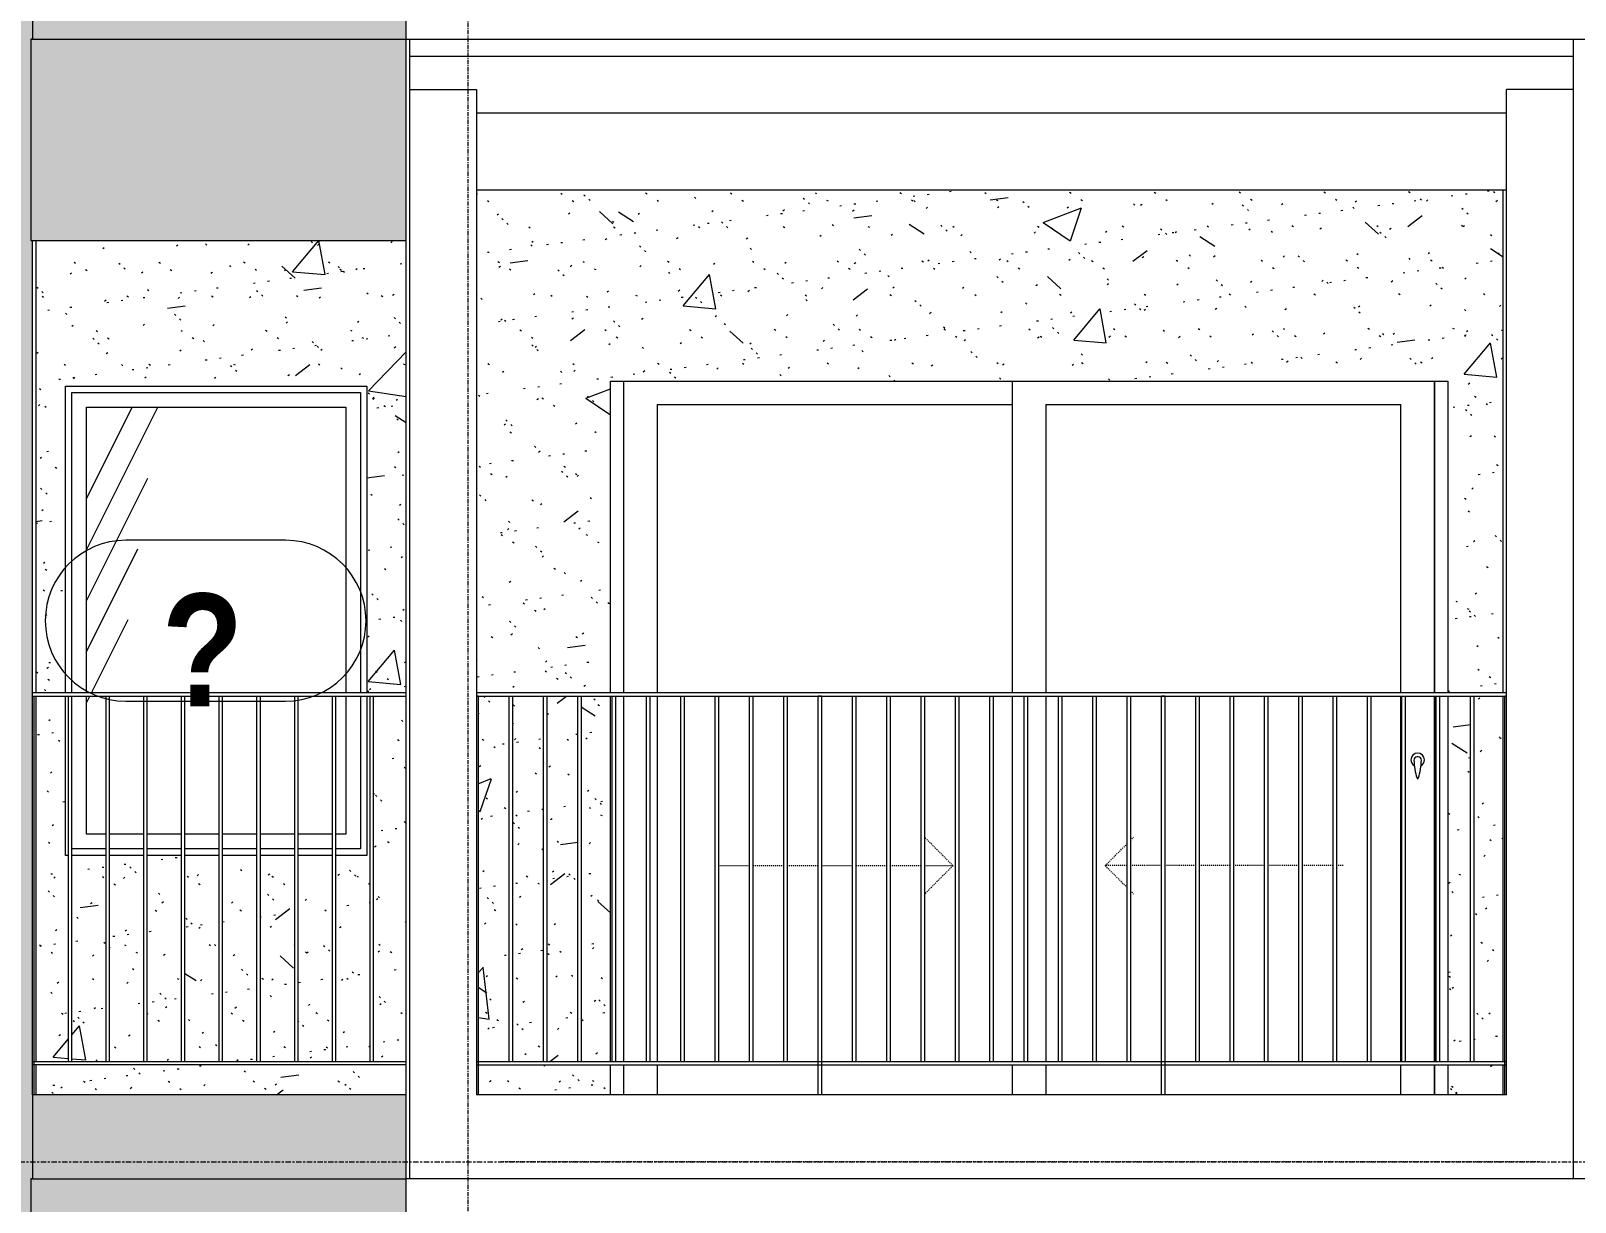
# Model space of a CAD drawing. Header units: millimetres. Extents: x -134153 to 99383, y -5233 to 35400.
# Drawn here: x -62258 to -57648, y 12280 to 15775 of the extents above; entities that cross this region are included whole.
import ezdxf

# ---------------------------------------------------------------- set-up
doc = ezdxf.new("R2010")
doc.units = ezdxf.units.MM
for name, pattern in [('Centre', [31.75, 6.35, -4.7625, 15.875, -4.7625]), ('Dash', [6, 3, -3]), ('Dash 1_8_', [6.35, 3.175, -3.175]), ('Grid Line', [22.225, 12.7, -3.175, 3.175, -3.175])]:
    doc.linetypes.add(name, pattern=pattern)
for name, color, linetype, lineweight in [('0-1', 7, 'Continuous', 5), ('A-AREA', 32, 'Dash 1_8_', 9), ('A-DOOR', 31, 'Continuous', 9), ('A-DOOR-FRAM', 31, 'Continuous', 9), ('A-DOOR-HDLN', 31, 'Dash', 9), ('A-FLOR-1', 7, 'Continuous', 9), ('A-FLOR-HRAL', 11, 'Continuous', 9), ('A-FLOR-HRAL-1', 253, 'Continuous', 9), ('A-FLOR-LEVL-2', 51, 'Centre', 9), ('A-GLAZ', 151, 'Continuous', 9), ('A-GLAZ-2', 7, 'Continuous', 9), ('A-GLAZ-IDEN', 152, 'Continuous', 9), ('A-WALL', 113, 'Continuous', 9), ('A-WALL-PATT-1', 9, 'Continuous', 9), ('A-WALL-PATT-2', 111, 'Continuous', 5), ('I-WALL', 2, 'Continuous', 9), ('I-WALL-1', 7, 'Continuous', 9), ('S-BEAM-1', 7, 'Continuous', 9), ('S-GRID-1', 1, 'Grid Line', 9)]:
    doc.layers.add(name, color=color, linetype=linetype, lineweight=lineweight)
doc.styles.add('Arial_B_1', font='arialbd_0.ttf', dxfattribs={"width": 0.85, "height": 336})
pattern_1 = [(50, (-81864.4, 1200), (1165.978, -102.01), [121.92, -1341.12]), (355, (-81864.4, 1200), (-225.554, 1222.763), [97.536, -1072.896]), (100.451, (-81767.3, 1191.5), (940.433, 1120.746), [103.616, -1139.776]), (46.184, (-81864.4, 1525.1), (1734.906, -269.074), [182.88, -2011.68]), (96.636, (-81719.9, 1502.7), (1519.38, 1583.54), [155.42, -1709.66]), (351.184, (-81864.4, 1525.1), (1519.39, 1583.52), [146.3, -1609.34]), (21, (-81701.9, 1443.8), (970.332, -654.498), [121.92, -1341.12]), (326, (-81701.9, 1443.8), (395.533, 1178.804), [97.536, -1072.896]), (71.451, (-81621, 1389.3), (1365.87, 524.296), [103.616, -1139.776]), (37.5, (-81864.44, 1200), (19.767, 541.153), [53.645, -1006.246, 53.645, -1035.507, -1076.96]), (37.5, (-81864.44, 1200), (19.767, 541.153), [-2149.043, 53.645, -1023.315]), (7.5, (-81864.44, 1200), (427.646, 641.156), [53.645, -567.334, 53.645, -981.862, -410.464]), (7.5, (-81864.44, 1200), (427.646, 641.156), [-1656.486, 53.645, -356.82]), (327.5, (-82226.95, 1200), (867.782, -36.665), [53.645, -352.755, 53.645, -1214.323, -1682.496]), (327.5, (-82226.95, 1200), (867.782, -36.665), [-1674.368, 53.645, -1628.85]), (317.5, (-82389.5, 1200), (948.028, 162.73), [53.645, -474.675, 53.645, -788.416, -1194.816]), (317.5, (-82389.5, 1200), (948.028, 162.73), [-1370.38, 53.645, -1141.17])]
pattern_2 = [(37.5, (-81864.44, 1200), (-5.1206, 156.61216), [5.364, -118.181, 5.364, -132.812, -132.08]), (37.5, (-81864.44, 1200), (-5.1206, 156.61216), [-261.722, 5.364, -126.716]), (7.5, (-81864.44, 1200), (143.847, 229.3842), [5.364, -61.285, 5.364, -105.989, -42.672]), (7.5, (-81864.44, 1200), (143.847, 229.3842), [-178.003, 5.364, -37.308]), (327.5, (-81964.42, 1200), (253.1176, 0.4601), [5.364, -35.276, 5.364, -140.94, -191.008]), (327.5, (-81964.42, 1200), (253.1176, 0.4601), [-186.944, 5.364, -185.644]), (317.5, (-81964.42, 1200), (244.3381, 71.3376), [5.364, -14.956, 5.364, -90.546, -109.728]), (317.5, (-81964.42, 1200), (244.3381, 71.3376), [-116.23, 5.364, -104.364])]

# ---------------------------------------------------------------- blocks, each defined once
blk = doc.blocks.new('NCV_TKTC_KET CAU_rvt-1-TKCS_MẶT ĐỨNG HƯỚNG BẮC')
at = {"layer": 'A-FLOR-1'}
for p, q in [((-61127.5, 15700), (-57652.6, 15700)), ((-61127.5, 15700), (-61127.5, 15600)), ((-57852.6, 15530), (-60927.6, 15530))]:
    blk.add_line(p, q, dxfattribs=at)
at = {"layer": 'S-BEAM-1'}
blk.add_line((-57852.6, 15300), (-60927.6, 15300), dxfattribs=at)
blk = doc.blocks.new('M_Fixed - 900 x 1400-V95-TKCS_MẶT ĐỨNG HƯỚNG BẮC')
at = {"layer": 'A-GLAZ'}
h = blk.add_hatch(dxfattribs=at)
h.set_pattern_fill('FP_10', color=256, style=0, pattern_type=2)
h.set_pattern_definition([(63.435, (-81661.2, 1301.6), (-817.87, 2453.59), [1016, -609.6, 1016, -609.6, -1292.49]), (63.435, (-81661.2, 1301.6), (-817.87, 2453.59), [-3251.2, 406.4, -886.09]), (63.435, (-81712, 1352.4), (-817.87, 2453.59), [812.8, -1016, 609.6, -609.6, -1495.69]), (63.435, (-81712, 1352.4), (-817.87, 2453.59), [-3048, 711.2, -784.49]), (63.435, (-81712, 1504.8), (-817.87, 2453.59), [609.6, -1219.2, 406.4, -609.6, -1698.89]), (63.435, (-81712, 1504.8), (-817.87, 2453.59), [-2844.8, 914.4, -784.49]), (63.435, (-81559.6, 1352.4), (-817.87, 2453.59), [609.6, -1219.2, 508, -2206.89]), (63.435, (-81407.2, 1504.8), (-817.87, 2453.59), [304.8, -1524, 203.2, -2511.69]), (63.435, (-81661.2, 1758.8), (-817.87, 2453.59), [203.2, -1524, 203.2, -812.8, -1800.49]), (63.435, (-81661.2, 1758.8), (-817.87, 2453.59), [-2743.2, 508, -1292.49]), (63.435, (-80746.8, 1606.4), (-817.87, 2453.59), [1016, -1524, 1219.2, -804.81]), (63.435, (-80746.8, 1454), (-817.87, 2453.59), [1422.4, -1016, 1524, -601.61]), (63.435, (-80645.2, 1504.8), (-817.87, 2453.59), [1625.6, -812.8, 1219.2, -886.09]), (63.435, (-80492.8, 1657.2), (-817.87, 2453.59), [1016, -1422.4, 812.8, -1292.49]), (63.435, (-80645.2, 1962), (-817.87, 2453.59), [508, -2032, 609.6, -1394.09]), (63.435, (-80340.4, 1809.6), (-817.87, 2453.59), [406.4, -2032, 406.4, -1698.89])])
h.paths.add_polyline_path([(-61685.1, 13378), (-61582.6, 13378), (-61582.6, 13790), (-61685.1, 13790), (-61685.1, 13745.5)])
h.paths.add_polyline_path([(-62032.6, 13378), (-62032.6, 13790), (-62091.6, 13790), (-62091.6, 13378)])
h.paths.add_polyline_path([(-61797.6, 13378), (-61695.1, 13378), (-61695.1, 13790), (-61797.6, 13790), (-61797.6, 13672)])
h.paths.add_polyline_path([(-61317.6, 13378), (-61317.6, 13790), (-61347.6, 13790), (-61347.6, 13378)])
h.paths.add_polyline_path([(-61807.6, 13378), (-61807.6, 13790), (-61910.1, 13790), (-61910.1, 13378)])
h.paths.add_polyline_path([(-61357.6, 13378), (-61357.6, 13790), (-61460.1, 13790), (-61460.1, 13378)])
h.paths.add_polyline_path([(-61470.1, 13378), (-61470.1, 13790), (-61572.6, 13790), (-61572.6, 13378), (-61550.7, 13378)])
h.paths.add_polyline_path([(-62022.6, 13378), (-61920.1, 13378), (-61920.1, 13790), (-62022.6, 13790), (-62022.6, 13447)])
h.paths.add_polyline_path([(-61739.6, 13800), (-61317.6, 13800), (-61317.6, 14652), (-62091.6, 14652), (-62091.6, 13800)])
at = {"layer": 'A-GLAZ-2'}
for p, q in [((-62135.6, 14696), (-61273.6, 14696)), ((-62135.6, 13800), (-62135.6, 14696)), ((-61273.6, 14696), (-61273.6, 13800)), ((-62091.6, 14652), (-61317.6, 14652)), ((-62091.6, 13800), (-62091.6, 14652)), ((-61317.6, 14652), (-61317.6, 13800)), ((-62091.6, 13378), (-62091.6, 13790)), ((-61317.6, 13790), (-61317.6, 13378)), ((-61273.6, 13790), (-61273.6, 13334)), ((-62032.6, 13378), (-62091.6, 13378)), ((-61920.1, 13378), (-62022.6, 13378)), ((-61807.6, 13378), (-61910.1, 13378)), ((-61695.1, 13378), (-61797.6, 13378)), ((-61582.6, 13378), (-61685.1, 13378)), ((-61470.1, 13378), (-61572.6, 13378)), ((-61357.6, 13378), (-61460.1, 13378)), ((-61317.6, 13378), (-61347.6, 13378)), ((-62032.6, 13334), (-62135.1, 13334)), ((-61920.1, 13334), (-62022.6, 13334)), ((-61807.6, 13334), (-61910.1, 13334)), ((-61695.1, 13334), (-61797.6, 13334)), ((-61582.6, 13334), (-61685.1, 13334)), ((-61470.1, 13334), (-61572.6, 13334)), ((-61357.6, 13334), (-61460.1, 13334)), ((-61273.6, 13334), (-61347.6, 13334))]:
    blk.add_line(p, q, dxfattribs=at)
blk = doc.blocks.new('Railing - 10mm-901206-TKCS_MẶT ĐỨNG HƯỚNG BẮC')
at = {"layer": 'A-FLOR-HRAL-1'}
for p, q in [((-62145.064287, 5900), (-62145.064287, 6990)), ((-62135.064287, 5900), (-62135.064287, 6990))]:
    blk.add_line(p, q, dxfattribs=at)
blk = doc.blocks.new('Railing - 50 x 10mm-901205-TKCS_MẶT ĐỨNG HƯỚNG BẮC')
at = {"layer": 'A-FLOR-HRAL-1'}
for p in [(-62252.564287, 6990), (-62247.564287, 5800)]:
    blk.add_line(p, (-62247.564287, 6990), dxfattribs=at)
blk = doc.blocks.new('Railing - Railing-998577-TKCS_MẶT ĐỨNG HƯỚNG BẮC')
at = {"layer": 'A-FLOR-HRAL-1'}
for p, q in [((-62252.564287, 12700), (-61137.564287, 12700)), ((-61137.564287, 12690), (-62252.564287, 12690))]:
    blk.add_line(p, q, dxfattribs=at)
for name, p in [('Railing - 50 x 10mm-901205-TKCS_MẶT ĐỨNG HƯỚNG BẮC', (0, 6800)), ('Railing - 10mm-901206-TKCS_MẶT ĐỨNG HƯỚNG BẮC', (0, 6800)), ('Railing - 10mm-901206-TKCS_MẶT ĐỨNG HƯỚNG BẮC', (112.5, 6800)), ('Railing - 10mm-901206-TKCS_MẶT ĐỨNG HƯỚNG BẮC', (225, 6800)), ('Railing - 10mm-901206-TKCS_MẶT ĐỨNG HƯỚNG BẮC', (337.5, 6800)), ('Railing - 10mm-901206-TKCS_MẶT ĐỨNG HƯỚNG BẮC', (450, 6800)), ('Railing - 10mm-901206-TKCS_MẶT ĐỨNG HƯỚNG BẮC', (562.5, 6800)), ('Railing - 10mm-901206-TKCS_MẶT ĐỨNG HƯỚNG BẮC', (675, 6800)), ('Railing - 10mm-901206-TKCS_MẶT ĐỨNG HƯỚNG BẮC', (787.5, 6800)), ('Railing - 10mm-901206-TKCS_MẶT ĐỨNG HƯỚNG BẮC', (900, 6800))]:
    blk.add_blockref(name, p)
blk = doc.blocks.new('Top Rail Type - Top Rail_Internal_-998578-TKCS_MẶT ĐỨNG HƯỚNG BẮC')
at = {"layer": 'A-FLOR-HRAL-1'}
for p, q in [((-61137.564287, 13800), (-62252.564287, 13800)), ((-62252.564287, 13790), (-61137.564287, 13790))]:
    blk.add_line(p, q, dxfattribs=at)
blk = doc.blocks.new('NCV_TKTC_TANG 3 - 4_rvt-1-TKCS_MẶT ĐỨNG HƯỚNG BẮC')
at = {"layer": 'A-WALL-PATT-1'}
h = blk.add_hatch(dxfattribs=at)
h.set_pattern_fill('FP_2', color=256, style=0, pattern_type=2)
h.set_pattern_definition(pattern_1)
h.paths.add_polyline_path([(-60922.6, 12600), (-60527.6, 12600), (-60527.6, 12690), (-60922.6, 12690), (-60922.6, 12606.2)])
h.paths.add_polyline_path([(-58027.6, 12600), (-57862.6, 12600), (-57862.6, 12690), (-58027.6, 12690)])
h.paths.add_polyline_path([(-60922.6, 12700), (-60830.1, 12700), (-60830.1, 13790), (-60922.6, 13790), (-60922.6, 13140.8)])
h.paths.add_polyline_path([(-60727.6, 12700), (-60727.6, 13790), (-60820.1, 13790), (-60820.1, 12700), (-60757.4, 12700)])
h.paths.add_polyline_path([(-60527.6, 12700), (-60527.6, 13790), (-60615.1, 13790), (-60615.1, 12700)])
h.paths.add_polyline_path([(-60717.6, 12700), (-60625.1, 12700), (-60625.1, 13790), (-60717.6, 13790), (-60717.6, 13140.8)])
h.paths.add_polyline_path([(-57880.7, 12700), (-57862.6, 12700), (-57862.6, 13790), (-57950.1, 13790), (-57950.1, 12700)])
h.paths.add_polyline_path([(-57960.1, 12700), (-57960.1, 13790), (-58027.6, 13790), (-58027.6, 12700)])
h.paths.add_polyline_path([(-57960.3, 13800), (-57862.6, 13800), (-57862.6, 15300), (-60927.6, 15300), (-60927.6, 13800), (-60527.6, 13800), (-60527.6, 14730), (-58027.6, 14730), (-58027.6, 13800)])
h = blk.add_hatch(dxfattribs=at)
h.set_pattern_fill('FP_3', color=256, style=0, pattern_type=2)
h.set_pattern_definition(pattern_2)
h.paths.add_polyline_path([(-60922.6, 12600), (-60527.6, 12600), (-60527.6, 12690), (-60922.6, 12690), (-60922.6, 12606.2)])
h.paths.add_polyline_path([(-58027.6, 12600), (-57862.6, 12600), (-57862.6, 12690), (-58027.6, 12690)])
h.paths.add_polyline_path([(-60922.6, 12700), (-60830.1, 12700), (-60830.1, 13790), (-60922.6, 13790), (-60922.6, 13140.8)])
h.paths.add_polyline_path([(-60727.6, 12700), (-60727.6, 13790), (-60820.1, 13790), (-60820.1, 12700), (-60757.4, 12700)])
h.paths.add_polyline_path([(-60527.6, 12700), (-60527.6, 13790), (-60615.1, 13790), (-60615.1, 12700)])
h.paths.add_polyline_path([(-60717.6, 12700), (-60625.1, 12700), (-60625.1, 13790), (-60717.6, 13790), (-60717.6, 13140.8)])
h.paths.add_polyline_path([(-57880.7, 12700), (-57862.6, 12700), (-57862.6, 13790), (-57950.1, 13790), (-57950.1, 12700)])
h.paths.add_polyline_path([(-57960.1, 12700), (-57960.1, 13790), (-58027.6, 13790), (-58027.6, 12700)])
h.paths.add_polyline_path([(-57960.3, 13800), (-57862.6, 13800), (-57862.6, 15300), (-60927.6, 15300), (-60927.6, 13800), (-60527.6, 13800), (-60527.6, 14730), (-58027.6, 14730), (-58027.6, 13800)])
h = blk.add_hatch(dxfattribs=at)
h.set_pattern_fill('FP_2', color=256, style=0, pattern_type=2)
h.set_pattern_definition(pattern_1)
h.paths.add_polyline_path([(-61550.7, 12600), (-61137.6, 12600), (-61137.6, 12690), (-62242.6, 12690), (-62242.6, 12600)])
h.paths.add_polyline_path([(-62032.6, 12700), (-62032.6, 13315), (-62135.1, 13315), (-62135.1, 12700)])
h.paths.add_polyline_path([(-61582.6, 12700), (-61582.6, 13315), (-61685.1, 13315), (-61685.1, 12700)])
h.paths.add_polyline_path([(-61572.6, 12700), (-61470.1, 12700), (-61470.1, 13315), (-61572.6, 13315), (-61572.6, 12820)])
h.paths.add_polyline_path([(-61695.1, 12700), (-61695.1, 13315), (-61797.6, 13315), (-61797.6, 12700)])
h.paths.add_polyline_path([(-61807.6, 12700), (-61807.6, 13315), (-61910.1, 13315), (-61910.1, 12700)])
h.paths.add_polyline_path([(-61920.1, 12700), (-61920.1, 13315), (-62022.6, 13315), (-62022.6, 12700)])
h.paths.add_polyline_path([(-61460.1, 12700), (-61357.6, 12700), (-61357.6, 13315), (-61460.1, 13315), (-61460.1, 12724.3)])
h.paths.add_polyline_path([(-61347.6, 12700), (-61245.1, 12700), (-61245.1, 13790), (-61254.6, 13790), (-61254.6, 13315), (-61347.6, 13315), (-61347.6, 13140.8)])
h.paths.add_polyline_path([(-61235.1, 12700), (-61137.6, 12700), (-61137.6, 13790), (-61235.1, 13790), (-61235.1, 13140.8)])
h.paths.add_polyline_path([(-62145.1, 12700), (-62145.1, 13315), (-62154.6, 13315), (-62154.6, 13790), (-62242.6, 13790), (-62242.6, 12700)])
h.paths.add_polyline_path([(-61137.6, 13800), (-61137.6, 15150), (-62242.6, 15150), (-62242.6, 13800), (-62154.6, 13800), (-62154.6, 14715), (-61254.6, 14715), (-61254.6, 13800), (-61203.3, 13800)])
h = blk.add_hatch(dxfattribs=at)
h.set_pattern_fill('FP_3', color=256, style=0, pattern_type=2)
h.set_pattern_definition(pattern_2)
h.paths.add_polyline_path([(-61550.7, 12600), (-61137.6, 12600), (-61137.6, 12690), (-62242.6, 12690), (-62242.6, 12600)])
h.paths.add_polyline_path([(-62032.6, 12700), (-62032.6, 13315), (-62135.1, 13315), (-62135.1, 12700)])
h.paths.add_polyline_path([(-61582.6, 12700), (-61582.6, 13315), (-61685.1, 13315), (-61685.1, 12700)])
h.paths.add_polyline_path([(-61572.6, 12700), (-61470.1, 12700), (-61470.1, 13315), (-61572.6, 13315), (-61572.6, 12820)])
h.paths.add_polyline_path([(-61695.1, 12700), (-61695.1, 13315), (-61797.6, 13315), (-61797.6, 12700)])
h.paths.add_polyline_path([(-61807.6, 12700), (-61807.6, 13315), (-61910.1, 13315), (-61910.1, 12700)])
h.paths.add_polyline_path([(-61920.1, 12700), (-61920.1, 13315), (-62022.6, 13315), (-62022.6, 12700)])
h.paths.add_polyline_path([(-61460.1, 12700), (-61357.6, 12700), (-61357.6, 13315), (-61460.1, 13315), (-61460.1, 12724.3)])
h.paths.add_polyline_path([(-61347.6, 12700), (-61245.1, 12700), (-61245.1, 13790), (-61254.6, 13790), (-61254.6, 13315), (-61347.6, 13315), (-61347.6, 13140.8)])
h.paths.add_polyline_path([(-61235.1, 12700), (-61137.6, 12700), (-61137.6, 13790), (-61235.1, 13790), (-61235.1, 13140.8)])
h.paths.add_polyline_path([(-62145.1, 12700), (-62145.1, 13315), (-62154.6, 13315), (-62154.6, 13790), (-62242.6, 13790), (-62242.6, 12700)])
h.paths.add_polyline_path([(-61137.6, 13800), (-61137.6, 15150), (-62242.6, 15150), (-62242.6, 13800), (-62154.6, 13800), (-62154.6, 14715), (-61254.6, 14715), (-61254.6, 13800), (-61203.3, 13800)])
at = {"layer": 'I-WALL-1'}
for p, q in [((-57862.6, 13800), (-57862.6, 15300)), ((-62242.6, 15150), (-62242.6, 13800)), ((-62154.6, 13800), (-62154.6, 14715)), ((-62154.6, 14715), (-61254.6, 14715)), ((-61254.6, 14715), (-61254.6, 13800)), ((-60527.6, 13800), (-60527.6, 14730)), ((-60527.6, 14730), (-58027.6, 14730)), ((-58027.6, 14730), (-58027.6, 13800)), ((-62242.6, 13790), (-62242.6, 12700)), ((-62154.6, 13315), (-62154.6, 13790)), ((-61254.6, 13790), (-61254.6, 13315)), ((-60527.6, 12700), (-60527.6, 13790)), ((-58027.6, 13790), (-58027.6, 12700)), ((-57862.6, 12700), (-57862.6, 13790)), ((-62145.1, 13315), (-62154.6, 13315)), ((-62032.6, 13315), (-62135.1, 13315)), ((-61920.1, 13315), (-62022.6, 13315)), ((-61807.6, 13315), (-61910.1, 13315)), ((-61695.1, 13315), (-61797.6, 13315)), ((-61582.6, 13315), (-61685.1, 13315)), ((-61470.1, 13315), (-61572.6, 13315)), ((-61357.6, 13315), (-61460.1, 13315)), ((-61254.6, 13315), (-61347.6, 13315)), ((-62242.6, 12690), (-62242.6, 12600)), ((-60527.6, 12600), (-60527.6, 12690)), ((-58027.6, 12690), (-58027.6, 12600)), ((-57862.6, 12600), (-57862.6, 12690))]:
    blk.add_line(p, q, dxfattribs=at)
at = {"layer": 'A-FLOR-HRAL'}
for name in ['Top Rail Type - Top Rail_Internal_-998578-TKCS_MẶT ĐỨNG HƯỚNG BẮC', 'Railing - Railing-998577-TKCS_MẶT ĐỨNG HƯỚNG BẮC']:
    blk.add_blockref(name, (0, 0), dxfattribs=at)
at = {"layer": 'A-GLAZ'}
blk.add_blockref('M_Fixed - 900 x 1400-V95-TKCS_MẶT ĐỨNG HƯỚNG BẮC', (0, 0), dxfattribs=at)
blk = doc.blocks.new('DEG_02-DEG_03 - DEG_02-2500x2400mm-CỬA ĐI 02 CÁNH TRƯỢT-V26-TKCS_MẶT ĐỨNG HƯỚNG BẮC')
at = {"layer": 'A-DOOR'}
for p, q in [((-59327.6, 10400), (-59327.6, 11330)), ((-58067.6, 11330), (-58067.6, 10400)), ((-60387.6, 11260), (-60387.6, 10400)), ((-60387.6, 11260), (-59327.6, 11260)), ((-59227.6, 11260), (-59227.6, 10400)), ((-59227.6, 11260), (-58167.6, 11260)), ((-58167.6, 10400), (-58167.6, 11260)), ((-60387.6, 10390), (-60387.6, 9300)), ((-59327.6, 9300), (-59327.6, 10390)), ((-59227.6, 10390), (-59227.6, 9300)), ((-58167.6, 9300), (-58167.6, 10390)), ((-58067.6, 10390), (-58067.6, 9300)), ((-60387.6, 9290), (-60387.6, 9200)), ((-59327.6, 9200), (-59327.6, 9290)), ((-59227.6, 9290), (-59227.6, 9200)), ((-58167.6, 9200), (-58167.6, 9290)), ((-58067.6, 9290), (-58067.6, 9200))]:
    blk.add_line(p, q, dxfattribs=at)
at = {"layer": 'A-DOOR', "flags": 128}
blk.add_lwpolyline([(-58116.1, 10208.7), (-58116.1, 10208.7), (-58116.1, 10208.7), (-58116.1, 10208.7), (-58116.1, 10208.7), (-58116.1, 10208.7), (-58116.1, 10208.7), (-58116.2, 10208.7), (-58116.2, 10208.7), (-58116.2, 10208.7), (-58116.2, 10208.7), (-58116.3, 10208.7), (-58116.3, 10208.7), (-58116.3, 10208.7), (-58116.4, 10208.7), (-58116.4, 10208.7), (-58116.4, 10208.7), (-58116.5, 10208.7), (-58116.5, 10208.7), (-58116.6, 10208.7), (-58116.6, 10208.7), (-58116.7, 10208.7), (-58116.7, 10208.7), (-58116.8, 10208.7), (-58116.8, 10208.7), (-58116.9, 10208.7), (-58116.9, 10208.7), (-58117, 10208.7), (-58117, 10208.7), (-58117.1, 10208.7), (-58117.1, 10208.7), (-58117.2, 10208.7), (-58117.3, 10208.7), (-58117.3, 10208.7), (-58117.4, 10208.7), (-58117.4, 10208.7), (-58117.5, 10208.7), (-58117.5, 10208.7), (-58117.6, 10208.7), (-58117.7, 10208.7), (-58117.7, 10208.7), (-58117.8, 10208.7), (-58117.8, 10208.7), (-58117.9, 10208.7), (-58118, 10208.7), (-58118, 10208.7), (-58118.1, 10208.7), (-58118.1, 10208.7), (-58118.2, 10208.7), (-58118.2, 10208.7), (-58118.3, 10208.7), (-58118.3, 10208.7), (-58118.4, 10208.7), (-58118.4, 10208.7), (-58118.5, 10208.7), (-58118.5, 10208.7), (-58118.6, 10208.7), (-58118.6, 10208.7), (-58118.7, 10208.7), (-58118.7, 10208.7), (-58118.7, 10208.7), (-58118.8, 10208.7), (-58118.8, 10208.7), (-58118.8, 10208.7), (-58118.9, 10208.7), (-58118.9, 10208.7), (-58118.9, 10208.7), (-58119, 10208.7), (-58119, 10208.7), (-58119, 10208.7), (-58119, 10208.7), (-58119, 10208.7), (-58119, 10208.7), (-58119, 10208.7), (-58119.1, 10208.7), (-58119.1, 10208.7)], dxfattribs=at)
at = {"layer": 'A-DOOR'}
for centre, radius, start, end in [((-58117.6, 10200), 20, 0, 180), ((-58117.6, 10200), 20, 180, 240), ((-58119.1, 10199.2), 9.45, 90, 180), ((-57963.8, 10199.2), 164.8, 180, 199.134), ((-58116.1, 10199.2), 9.45, 0, 90), ((-58271.4, 10199.2), 164.8, 340.866, 0), ((-58117.6, 10200), 20, 300, 0), ((-58117.2, 10146), 2.34, 199.134, 261.031), ((-58117.9, 10146), 2.34, 278.969, 340.866)]:
    blk.add_arc(centre, radius, start, end, dxfattribs=at)
at = {"layer": 'A-DOOR-FRAM'}
for p, q in [((-60487.6, 10400), (-60487.6, 11330)), ((-58067.6, 10400), (-58067.6, 11330)), ((-60487.6, 9300), (-60487.6, 10390)), ((-58067.6, 9300), (-58067.6, 10390)), ((-60487.6, 9200), (-60487.6, 9290)), ((-58067.6, 9200), (-58067.6, 9290))]:
    blk.add_line(p, q, dxfattribs=at)
at = {"layer": 'A-DOOR-HDLN'}
for p, q in [((-59504.8, 9884.2), (-59589.7, 9969.1)), ((-58975.1, 9959.5), (-58965.5, 9969.1)), ((-59050.3, 9884.2), (-58985.1, 9949.5)), ((-60205.1, 9884.2), (-60112.6, 9884.2)), ((-60102.6, 9884.2), (-60010.1, 9884.2)), ((-60000.1, 9884.2), (-59907.6, 9884.2)), ((-59897.6, 9884.2), (-59805.1, 9884.2)), ((-59795.1, 9884.2), (-59702.6, 9884.2)), ((-59692.6, 9884.2), (-59600.1, 9884.2)), ((-59590.1, 9884.2), (-59504.8, 9884.2)), ((-59504.8, 9884.2), (-59589.7, 9799.4)), ((-59050.3, 9884.2), (-58985.1, 9819)), ((-58985.1, 9884.2), (-59050.3, 9884.2)), ((-58882.6, 9884.2), (-58975.1, 9884.2)), ((-58780.1, 9884.2), (-58872.6, 9884.2)), ((-58677.6, 9884.2), (-58770.1, 9884.2)), ((-58575.1, 9884.2), (-58667.6, 9884.2)), ((-58472.6, 9884.2), (-58565.1, 9884.2)), ((-58370.1, 9884.2), (-58462.6, 9884.2)), ((-58340.3, 9884.2), (-58360.1, 9884.2)), ((-58975.1, 9809), (-58965.5, 9799.4))]:
    blk.add_line(p, q, dxfattribs=at)
blk = doc.blocks.new('Railing - 10mm-1251313-TKCS_MẶT ĐỨNG HƯỚNG BẮC')
at = {"layer": 'A-FLOR-HRAL'}
for p, q in [((-60830.064287, 5900), (-60830.064287, 6990)), ((-60820.064287, 6990), (-60820.064287, 5900))]:
    blk.add_line(p, q, dxfattribs=at)
blk = doc.blocks.new('Railing - 50 x 10mm-1251315-TKCS_MẶT ĐỨNG HƯỚNG BẮC')
at = {"layer": 'A-FLOR-HRAL'}
for p, q in [((-59897.564287, 6990), (-59907.564287, 6990)), ((-59907.564287, 5800), (-59907.564287, 6990)), ((-59897.564287, 6990), (-59897.564287, 5800))]:
    blk.add_line(p, q, dxfattribs=at)
blk = doc.blocks.new('Railing - 50 x 10mm-1251311-TKCS_MẶT ĐỨNG HƯỚNG BẮC')
at = {"layer": 'A-FLOR-HRAL'}
for q in [(-60927.564287, 6990), (-60922.564287, 5800)]:
    blk.add_line((-60922.564287, 6990), q, dxfattribs=at)
blk = doc.blocks.new('Railing - 50 x 10mm-V55-TKCS_MẶT ĐỨNG HƯỚNG BẮC')
at = {"layer": 'A-FLOR-HRAL'}
for p in [(-57852.564287, 6990), (-57857.564287, 5800)]:
    blk.add_line(p, (-57857.564287, 6990), dxfattribs=at)
blk = doc.blocks.new('Railing - Railing-3817257-TKCS_MẶT ĐỨNG HƯỚNG BẮC')
at = {"layer": 'A-FLOR-HRAL'}
for p, q in [((-60927.564287, 12700), (-57852.564287, 12700)), ((-60927.564287, 12690), (-57852.564287, 12690))]:
    blk.add_line(p, q, dxfattribs=at)
for name, p in [('Railing - 50 x 10mm-1251311-TKCS_MẶT ĐỨNG HƯỚNG BẮC', (0, 6800)), ('Railing - 10mm-1251313-TKCS_MẶT ĐỨNG HƯỚNG BẮC', (0, 6800)), ('Railing - 10mm-1251313-TKCS_MẶT ĐỨNG HƯỚNG BẮC', (102.5, 6800)), ('Railing - 10mm-1251313-TKCS_MẶT ĐỨNG HƯỚNG BẮC', (205, 6800)), ('Railing - 10mm-1251313-TKCS_MẶT ĐỨNG HƯỚNG BẮC', (307.5, 6800)), ('Railing - 10mm-1251313-TKCS_MẶT ĐỨNG HƯỚNG BẮC', (410, 6800)), ('Railing - 10mm-1251313-TKCS_MẶT ĐỨNG HƯỚNG BẮC', (512.5, 6800)), ('Railing - 10mm-1251313-TKCS_MẶT ĐỨNG HƯỚNG BẮC', (615, 6800)), ('Railing - 10mm-1251313-TKCS_MẶT ĐỨNG HƯỚNG BẮC', (717.5, 6800)), ('Railing - 10mm-1251313-TKCS_MẶT ĐỨNG HƯỚNG BẮC', (820, 6800)), ('Railing - 50 x 10mm-1251315-TKCS_MẶT ĐỨNG HƯỚNG BẮC', (0, 6800)), ('Railing - 10mm-1251313-TKCS_MẶT ĐỨNG HƯỚNG BẮC', (1025, 6800)), ('Railing - 10mm-1251313-TKCS_MẶT ĐỨNG HƯỚNG BẮC', (1127.5, 6800)), ('Railing - 10mm-1251313-TKCS_MẶT ĐỨNG HƯỚNG BẮC', (1230, 6800)), ('Railing - 10mm-1251313-TKCS_MẶT ĐỨNG HƯỚNG BẮC', (1332.5, 6800)), ('Railing - 10mm-1251313-TKCS_MẶT ĐỨNG HƯỚNG BẮC', (1435, 6800)), ('Railing - 10mm-1251313-TKCS_MẶT ĐỨNG HƯỚNG BẮC', (1537.5, 6800)), ('Railing - 10mm-1251313-TKCS_MẶT ĐỨNG HƯỚNG BẮC', (1640, 6800)), ('Railing - 10mm-1251313-TKCS_MẶT ĐỨNG HƯỚNG BẮC', (1742.5, 6800)), ('Railing - 10mm-1251313-TKCS_MẶT ĐỨNG HƯỚNG BẮC', (1845, 6800)), ('Railing - 50 x 10mm-1251315-TKCS_MẶT ĐỨNG HƯỚNG BẮC', (1025, 6800)), ('Railing - 10mm-1251313-TKCS_MẶT ĐỨNG HƯỚNG BẮC', (2050, 6800)), ('Railing - 10mm-1251313-TKCS_MẶT ĐỨNG HƯỚNG BẮC', (2152.5, 6800)), ('Railing - 10mm-1251313-TKCS_MẶT ĐỨNG HƯỚNG BẮC', (2255, 6800)), ('Railing - 10mm-1251313-TKCS_MẶT ĐỨNG HƯỚNG BẮC', (2357.5, 6800)), ('Railing - 10mm-1251313-TKCS_MẶT ĐỨNG HƯỚNG BẮC', (2460, 6800)), ('Railing - 10mm-1251313-TKCS_MẶT ĐỨNG HƯỚNG BẮC', (2562.5, 6800)), ('Railing - 10mm-1251313-TKCS_MẶT ĐỨNG HƯỚNG BẮC', (2665, 6800)), ('Railing - 10mm-1251313-TKCS_MẶT ĐỨNG HƯỚNG BẮC', (2767.5, 6800)), ('Railing - 10mm-1251313-TKCS_MẶT ĐỨNG HƯỚNG BẮC', (2870, 6800)), ('Railing - 50 x 10mm-V55-TKCS_MẶT ĐỨNG HƯỚNG BẮC', (0, 6800))]:
    blk.add_blockref(name, p)
blk = doc.blocks.new('Top Rail Type - Top Rail_Internal_-3817258-TKCS_MẶT ĐỨNG HƯỚNG BẮC')
at = {"layer": 'A-FLOR-HRAL'}
for p, q in [((-57852.564287, 13800), (-60927.564287, 13800)), ((-60927.564287, 13790), (-57852.564287, 13790))]:
    blk.add_line(p, q, dxfattribs=at)
blk = doc.blocks.new('SSA-WINDOW TAG - 10-2062020-TKCS_MẶT ĐỨNG HƯỚNG BẮC')
at = {"layer": 'A-GLAZ-IDEN'}
for p, q in [((-121345.064287, 10854.4), (-121822.564287, 10854.4)), ((-121822.564287, 10374.4), (-121345.064287, 10374.4))]:
    blk.add_line(p, q, dxfattribs=at)
for centre, start, end in [((-121822.564287, 10614.4), 90, 270), ((-121345.064287, 10614.4), 270, 90)]:
    blk.add_arc(centre, 240, start, end, dxfattribs=at)

msp = doc.modelspace()

# ---------------------------------------------------------------- hatches: boundary and pattern name
at = {"layer": 'A-WALL-PATT-2'}
h = msp.add_hatch(color=256, dxfattribs=at)
h.paths.add_polyline_path([(-62257.6, 15750), (-62257.6, 15750), (-62252.6, 15750), (-62252.6, 18550), (-62257.6, 18550), (-62257.6, 19150), (-65842.6, 19149.2), (-65842.6, 15750), (-63137.3, 15750)])
h.paths.add_polyline_path([(-64811.6, 16714.4), (-64852.6, 16714.4), (-64852.6, 18114.4), (-63452.6, 18114.4), (-63452.6, 16714.4), (-64723.8, 16714.4)])
for points in [[(-62252.6, 15750), (-61137.6, 15750), (-61137.6, 16000), (-62252.6, 16000)], [(-62252.6, 15150), (-61137.6, 15150), (-61137.6, 15750), (-62257.6, 15750), (-62257.6, 15150)], [(-62252.6, 12350), (-61137.6, 12350), (-61137.6, 12600), (-62252.6, 12600)], [(-61137.6, 11750), (-61137.6, 12350), (-62257.6, 12350), (-62257.6, 11750), (-61550.7, 11750)]]:
    msp.add_hatch(color=256, dxfattribs=at).paths.add_polyline_path(points)
h = msp.add_hatch(color=256, dxfattribs=at)
h.paths.add_polyline_path([(-63452.6, 12350), (-62252.6, 12350), (-62252.6, 15150), (-62257.6, 15150), (-62257.6, 15750), (-65842.6, 15749.2), (-65842.6, 12350), (-63493.5, 12350)])
h.paths.add_polyline_path([(-63493.5, 13314.4), (-64852.6, 13314.4), (-64852.6, 14714.4), (-63452.6, 14714.4), (-63452.6, 13314.4)])
h = msp.add_hatch(color=256, dxfattribs=at)
h.paths.add_polyline_path([(-64723.8, 8950), (-62252.6, 8950), (-62252.6, 11750), (-62257.6, 11750), (-62257.6, 12350), (-65842.6, 12350), (-65842.6, 8950)])
h.paths.add_polyline_path([(-64852.6, 9914.4), (-64852.6, 11314.4), (-63452.6, 11314.4), (-63452.6, 9914.4), (-64811.6, 9914.4)])

# ---------------------------------------------------------------- linework, layer by layer
at = {"layer": 'A-AREA'}
msp.add_line((-57752.6, 12400), (-60852.6, 12400), dxfattribs=at)
at = {"layer": 'A-FLOR-LEVL-2'}
msp.add_line((-134152.6, 12400), (-25724.3, 12400), dxfattribs=at)
at = {"layer": 'A-WALL'}
for p, q in [((-61137.6, 5550), (-61137.6, 29350)), ((-61137.6, 15750), (-54962.6, 15750)), ((-61127.6, 15750), (-61127.6, 12350)), ((-57652.6, 12350), (-57652.6, 15750)), ((-61127.6, 15600), (-60927.6, 15600)), ((-60927.6, 15600), (-60927.6, 12600)), ((-57852.6, 12600), (-57852.6, 15600)), ((-57652.6, 15600), (-57852.6, 15600)), ((-62252.6, 12600), (-62252.6, 15150)), ((-57852.6, 12600), (-60927.6, 12600)), ((-54962.6, 12350), (-61137.6, 12350))]:
    msp.add_line(p, q, dxfattribs=at)
at = {"layer": 'I-WALL'}
for p, q in [((-62252.6, 16000), (-62252.6, 15750)), ((-62252.6, 15750), (-62257.6, 15750)), ((-62257.6, 15750), (-62257.6, 15150)), ((-62252.6, 15750), (-61137.6, 15750)), ((-62257.6, 15150), (-61137.6, 15150)), ((-61137.6, 12600), (-62252.6, 12600)), ((-62252.6, 12600), (-62252.6, 12350)), ((-62252.6, 12350), (-62257.6, 12350)), ((-62257.6, 12350), (-62257.6, 11750)), ((-62252.6, 12350), (-61137.6, 12350))]:
    msp.add_line(p, q, dxfattribs=at)
at = {"layer": 'S-GRID-1'}
msp.add_line((-60952.6, 207.3), (-60952.6, 30285.9), dxfattribs=at)

# ---------------------------------------------------------------- block references
at = {"layer": '0-1'}
for name in ['NCV_TKTC_KET CAU_rvt-1-TKCS_MẶT ĐỨNG HƯỚNG BẮC', 'NCV_TKTC_TANG 3 - 4_rvt-1-TKCS_MẶT ĐỨNG HƯỚNG BẮC']:
    msp.add_blockref(name, (0, 0), dxfattribs=at)
at = {"layer": 'A-DOOR'}
msp.add_blockref('DEG_02-DEG_03 - DEG_02-2500x2400mm-CỬA ĐI 02 CÁNH TRƯỢT-V26-TKCS_MẶT ĐỨNG HƯỚNG BẮC', (0, 3400), dxfattribs=at)
at = {"layer": 'A-FLOR-HRAL'}
for name in ['Top Rail Type - Top Rail_Internal_-3817258-TKCS_MẶT ĐỨNG HƯỚNG BẮC', 'Railing - Railing-3817257-TKCS_MẶT ĐỨNG HƯỚNG BẮC']:
    msp.add_blockref(name, (0, 0), dxfattribs=at)
at = {"layer": 'A-GLAZ-IDEN'}
msp.add_blockref('SSA-WINDOW TAG - 10-2062020-TKCS_MẶT ĐỨNG HƯỚNG BẮC', (59848, 3400.6), dxfattribs=at)

# ---------------------------------------------------------------- texts
at = {"layer": 'A-GLAZ-IDEN', "insert": (-61745.1, 13927.7), "char_height": 336, "width": 251.6, "attachment_point": 5, "line_spacing_factor": 0.936439, "style": 'Arial_B_1'}
msp.add_mtext('\\pt6.80064,13.60128,20.39856,27.1992,33.99984,40.80048,47.60112,54.3984,61.19904,67.99968,74.80032,81.60096,88.4016,95.19888,101.99952,108.80016,115.6008,122.40144,129.19872,135.99936,142.8,149.60064,156.40128,163.19856,169.9992,176.79984,183.60048,190.40112,197.1984,203.99904,210.79968,217.60032;?', dxfattribs=at)

doc.saveas('drawing.dxf')
